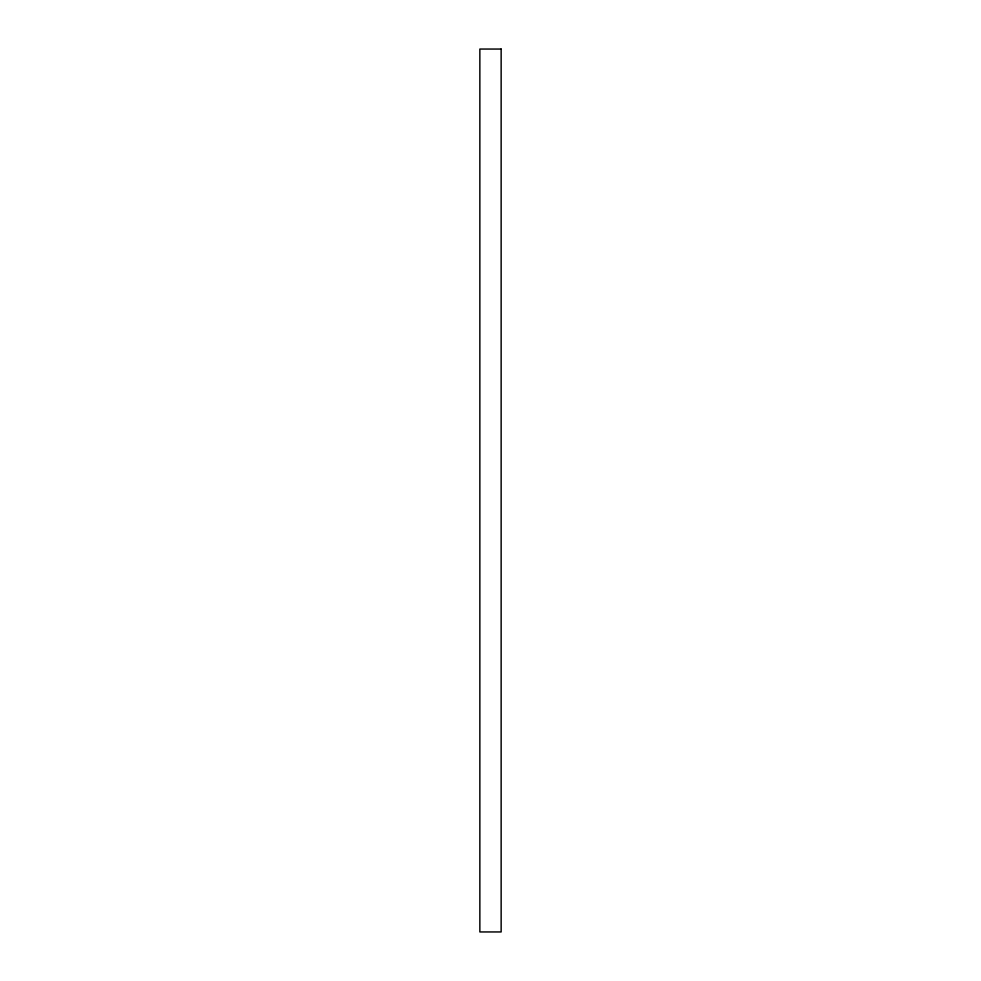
<?xml version="1.0" encoding="UTF-8"?>
<svg xmlns="http://www.w3.org/2000/svg" width="981" height="981" viewBox="0 0 981 981"><rect width="100%" height="100%" fill="white"/><g stroke="black" fill="none" stroke-linecap="round" stroke-linejoin="round"><path stroke-width="1.47" d="M501.144 49.05L479.856 49.05L479.856 931.95L501.144 931.95L501.144 49.05"/></g></svg>
